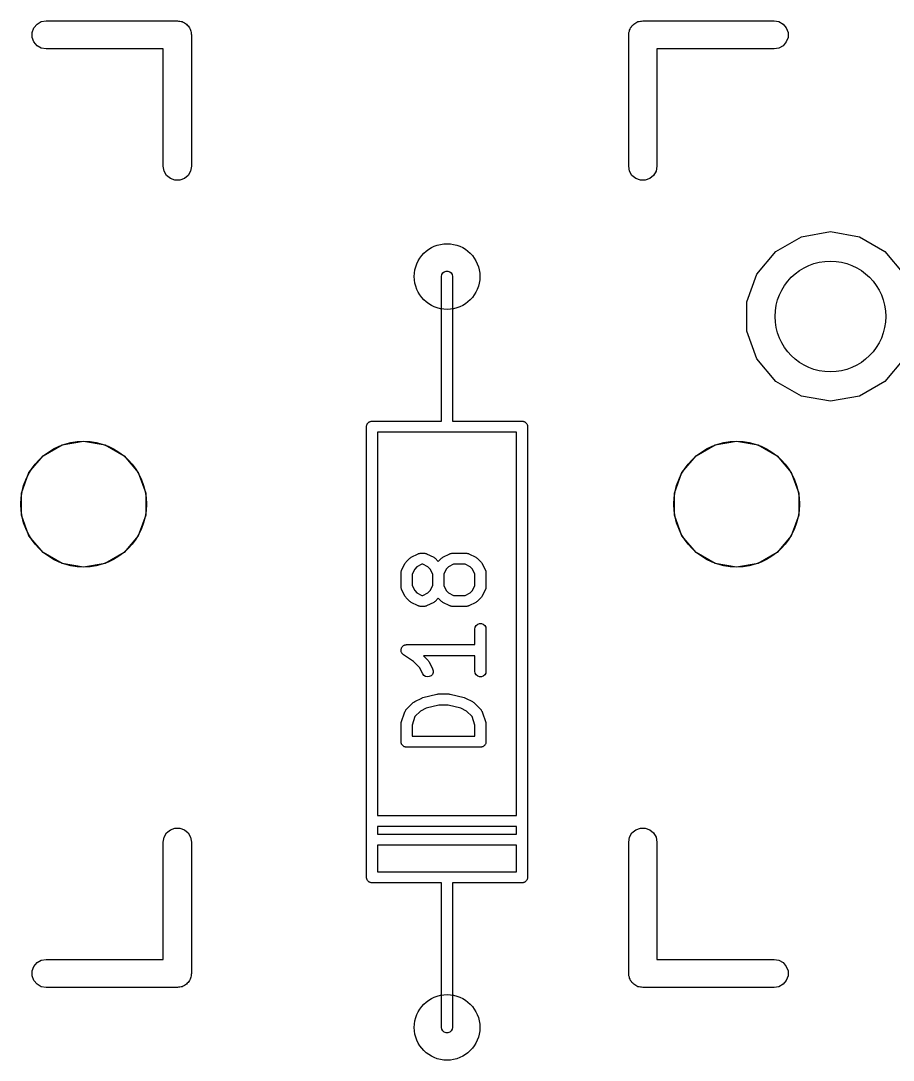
# Model space of a CAD drawing. Header units: millimetres. Extents: x 99 to 267, y 100 to 221.
# Drawn here: x 242.03 to 253.84, y 178.5 to 192.57 of the extents above; entities that cross this region are included whole.
import ezdxf

# ---------------------------------------------------------------- set-up
doc = ezdxf.new("R2010")
doc.units = ezdxf.units.MM
doc.layers.add('BLACK', color=7, linetype='Continuous')
doc.layers.add('PCB', color=4, linetype='Continuous')

# ---------------------------------------------------------------- blocks, each defined once
blk = doc.blocks.new('PCB詳細')
at = {"layer": 'BLACK'}
for p, q in [((178.384, -53.6169), (178.407, -53.5547)), ((178.407, -53.5547), (178.45, -53.5041)), ((178.45, -53.5041), (178.507, -53.471)), ((178.507, -53.471), (178.572, -53.4595)), ((178.572, -53.4595), (180.35, -53.4595)), ((180.35, -53.4595), (180.366, -53.4624)), ((180.366, -53.4624), (180.383, -53.4624)), ((180.383, -53.4624), (180.399, -53.4681)), ((180.399, -53.4681), (180.415, -53.471)), ((180.415, -53.471), (180.43, -53.4793)), ((180.43, -53.4793), (180.445, -53.485)), ((180.445, -53.485), (180.458, -53.4957)), ((180.458, -53.4957), (180.472, -53.5041)), ((180.472, -53.5041), (180.483, -53.5168)), ((180.483, -53.5168), (180.496, -53.5275)), ((180.496, -53.5275), (180.504, -53.542)), ((180.504, -53.542), (180.515, -53.5547)), ((180.515, -53.5547), (180.521, -53.5704)), ((180.521, -53.5704), (180.529, -53.5848)), ((180.529, -53.5848), (180.532, -53.6013)), ((186.468, -53.6013), (186.471, -53.5848)), ((186.471, -53.5848), (186.479, -53.5704)), ((186.479, -53.5704), (186.485, -53.5547)), ((186.485, -53.5547), (186.496, -53.542)), ((186.496, -53.542), (186.504, -53.5275)), ((186.504, -53.5275), (186.517, -53.5168)), ((186.517, -53.5168), (186.528, -53.5041)), ((186.528, -53.5041), (186.542, -53.4957)), ((186.542, -53.4957), (186.555, -53.485)), ((186.555, -53.485), (186.57, -53.4793)), ((186.57, -53.4793), (186.585, -53.471)), ((186.585, -53.471), (186.601, -53.4681)), ((186.601, -53.4681), (186.617, -53.4624)), ((186.617, -53.4624), (186.634, -53.4624)), ((186.634, -53.4624), (186.65, -53.4595)), ((186.65, -53.4595), (188.428, -53.4595)), ((188.428, -53.4595), (188.493, -53.471)), ((188.493, -53.471), (188.55, -53.5041)), ((188.55, -53.5041), (188.593, -53.5547)), ((188.593, -53.5547), (188.616, -53.6169)), ((178.384, -53.6831), (178.384, -53.6169)), ((178.407, -53.7452), (178.384, -53.6831)), ((180.532, -53.6013), (180.538, -53.6169)), ((180.538, -53.6169), (180.538, -53.6336)), ((180.538, -53.6336), (180.54, -53.65)), ((180.54, -53.65), (180.54, -55.428)), ((186.459, -53.65), (186.462, -53.6336)), ((186.459, -55.428), (186.459, -53.65)), ((186.462, -53.6169), (186.468, -53.6013)), ((186.462, -53.6336), (186.462, -53.6169)), ((188.616, -53.6831), (188.593, -53.7452)), ((188.616, -53.6169), (188.616, -53.6831)), ((178.45, -53.7959), (178.407, -53.7452)), ((178.507, -53.829), (178.45, -53.7959)), ((178.572, -53.8405), (178.507, -53.829)), ((180.159, -53.8405), (178.572, -53.8405)), ((180.159, -55.428), (180.159, -53.8405)), ((188.428, -53.8405), (186.84, -53.8405)), ((186.84, -53.8405), (186.84, -55.428)), ((188.493, -53.829), (188.428, -53.8405)), ((188.55, -53.7959), (188.493, -53.829)), ((188.593, -53.7452), (188.55, -53.7959)), ((180.171, -55.4932), (180.159, -55.428)), ((180.204, -55.5505), (180.171, -55.4932)), ((180.255, -55.593), (180.204, -55.5505)), ((180.496, -55.5505), (180.445, -55.593)), ((180.529, -55.4932), (180.496, -55.5505)), ((180.54, -55.428), (180.529, -55.4932)), ((186.471, -55.4932), (186.459, -55.428)), ((186.504, -55.5505), (186.471, -55.4932)), ((186.555, -55.593), (186.504, -55.5505)), ((186.796, -55.5505), (186.745, -55.593)), ((186.829, -55.4932), (186.796, -55.5505)), ((186.84, -55.428), (186.829, -55.4932)), ((180.317, -55.6156), (180.255, -55.593)), ((180.383, -55.6156), (180.317, -55.6156)), ((180.445, -55.593), (180.383, -55.6156)), ((186.617, -55.6156), (186.555, -55.593)), ((186.683, -55.6156), (186.617, -55.6156)), ((186.745, -55.593), (186.683, -55.6156)), ((188.452, -56.5811), (188.798, -56.3818)), ((188.798, -56.3818), (189.19, -56.3126)), ((189.19, -56.3126), (189.582, -56.3818)), ((189.582, -56.3818), (189.928, -56.5811)), ((188.196, -56.8863), (188.452, -56.5811)), ((189.928, -56.5811), (190.184, -56.8863)), ((183.925, -56.92), (183.93, -56.8943)), ((183.925, -58.19), (183.925, -56.92)), ((183.93, -56.8943), (183.943, -56.8718)), ((183.943, -56.8718), (183.963, -56.855)), ((183.963, -56.855), (183.987, -56.8461)), ((183.987, -56.8461), (184.013, -56.8461)), ((184.013, -56.8461), (184.037, -56.855)), ((184.037, -56.855), (184.057, -56.8718)), ((184.057, -56.8718), (184.07, -56.8943)), ((184.07, -56.8943), (184.075, -56.92)), ((184.075, -56.92), (184.075, -58.19)), ((188.06, -57.2608), (188.196, -56.8863)), ((188.06, -57.6592), (188.06, -57.2608)), ((188.196, -58.0337), (188.06, -57.6592)), ((188.452, -58.3389), (188.196, -58.0337)), ((190.184, -58.0337), (189.928, -58.3389)), ((183.925, -58.877), (183.925, -58.19)), ((184.075, -58.19), (184.075, -58.877)), ((188.798, -58.5382), (188.452, -58.3389)), ((189.928, -58.3389), (189.582, -58.5382)), ((189.19, -58.6074), (188.798, -58.5382)), ((189.582, -58.5382), (189.19, -58.6074)), ((182.912, -58.9328), (182.914, -58.9263)), ((182.914, -58.9263), (182.917, -58.9207)), ((182.917, -58.9207), (182.919, -58.9145)), ((182.919, -58.9145), (182.923, -58.9095)), ((182.923, -58.9095), (182.927, -58.9038)), ((182.927, -58.9038), (182.932, -58.8996)), ((182.932, -58.8996), (182.936, -58.8945)), ((182.936, -58.8945), (182.941, -58.8913)), ((182.941, -58.8913), (182.946, -58.887)), ((182.946, -58.887), (182.953, -58.8848)), ((182.953, -58.8848), (182.958, -58.8815)), ((182.958, -58.8815), (182.965, -58.8804)), ((182.965, -58.8804), (182.971, -58.8781)), ((182.971, -58.8781), (182.978, -58.8781)), ((182.978, -58.8781), (182.984, -58.877)), ((182.984, -58.877), (183.925, -58.877)), ((184.075, -58.877), (185.016, -58.877)), ((185.016, -58.877), (185.022, -58.8781)), ((185.022, -58.8781), (185.029, -58.8781)), ((185.029, -58.8781), (185.035, -58.8804)), ((185.035, -58.8804), (185.042, -58.8815)), ((185.042, -58.8815), (185.047, -58.8848)), ((185.047, -58.8848), (185.053, -58.887)), ((185.053, -58.887), (185.059, -58.8913)), ((185.059, -58.8913), (185.064, -58.8945)), ((185.064, -58.8945), (185.068, -58.8996)), ((185.068, -58.8996), (185.073, -58.9038)), ((185.073, -58.9038), (185.077, -58.9095)), ((185.077, -58.9095), (185.081, -58.9145)), ((185.081, -58.9145), (185.083, -58.9207)), ((185.083, -58.9207), (185.086, -58.9263)), ((185.086, -58.9263), (185.088, -58.9328)), ((182.909, -58.952), (182.91, -58.9455)), ((182.909, -65.048), (182.909, -58.952)), ((182.91, -58.939), (182.912, -58.9328)), ((182.91, -58.9455), (182.91, -58.939)), ((184, -59.027), (183.059, -59.027)), ((183.059, -59.027), (183.059, -64.211)), ((184.941, -59.027), (184, -59.027)), ((184.941, -64.211), (184.941, -59.027)), ((185.088, -58.9328), (185.09, -58.939)), ((185.09, -58.939), (185.09, -58.9455)), ((185.09, -58.9455), (185.091, -58.952)), ((185.091, -58.952), (185.091, -65.048)), ((178.531, -59.3457), (178.788, -59.1974)), ((178.788, -59.1974), (179.08, -59.1458)), ((179.08, -59.1458), (179.372, -59.1974)), ((179.372, -59.1974), (179.629, -59.3457)), ((187.371, -59.3457), (187.628, -59.1974)), ((187.628, -59.1974), (187.92, -59.1458)), ((187.92, -59.1458), (188.212, -59.1974)), ((188.212, -59.1974), (188.469, -59.3457)), ((178.34, -59.5729), (178.531, -59.3457)), ((179.629, -59.3457), (179.82, -59.5729)), ((187.18, -59.5729), (187.371, -59.3457)), ((188.469, -59.3457), (188.66, -59.5729)), ((178.239, -59.8517), (178.34, -59.5729)), ((179.82, -59.5729), (179.921, -59.8517)), ((187.079, -59.8517), (187.18, -59.5729)), ((188.66, -59.5729), (188.761, -59.8517)), ((178.239, -60.1483), (178.239, -59.8517)), ((179.921, -59.8517), (179.921, -60.1483)), ((187.079, -60.1483), (187.079, -59.8517)), ((188.761, -59.8517), (188.761, -60.1483)), ((178.34, -60.4271), (178.239, -60.1483)), ((179.921, -60.1483), (179.82, -60.4271)), ((187.18, -60.4271), (187.079, -60.1483)), ((188.761, -60.1483), (188.66, -60.4271)), ((178.531, -60.6543), (178.34, -60.4271)), ((179.82, -60.4271), (179.629, -60.6543)), ((187.371, -60.6543), (187.18, -60.4271)), ((188.66, -60.4271), (188.469, -60.6543)), ((178.788, -60.8026), (178.531, -60.6543)), ((179.629, -60.6543), (179.372, -60.8026)), ((183.447, -60.7803), (183.495, -60.7327)), ((183.495, -60.7327), (183.504, -60.7258)), ((183.504, -60.7258), (183.514, -60.7186)), ((183.514, -60.7186), (183.609, -60.671)), ((183.609, -60.671), (183.613, -60.6698)), ((183.613, -60.6698), (183.617, -60.6676)), ((183.617, -60.6676), (183.626, -60.6661)), ((183.626, -60.6661), (183.634, -60.6636)), ((183.634, -60.6636), (183.639, -60.6638)), ((183.639, -60.6638), (183.643, -60.6631)), ((183.643, -60.6631), (183.69, -60.6631)), ((183.69, -60.6631), (183.695, -60.6638)), ((183.695, -60.6638), (183.699, -60.6636)), ((183.699, -60.6636), (183.707, -60.6661)), ((183.707, -60.6661), (183.716, -60.6676)), ((183.716, -60.6676), (183.72, -60.6698)), ((183.72, -60.6698), (183.724, -60.671)), ((183.724, -60.671), (183.819, -60.7186)), ((183.819, -60.7186), (183.829, -60.7258)), ((183.829, -60.7258), (183.839, -60.7327)), ((183.839, -60.7327), (183.881, -60.7749)), ((183.881, -60.7749), (183.923, -60.7327)), ((183.923, -60.7327), (183.933, -60.7258)), ((183.933, -60.7258), (183.943, -60.7186)), ((183.943, -60.7186), (184.038, -60.671)), ((184.038, -60.671), (184.042, -60.6698)), ((184.042, -60.6698), (184.046, -60.6676)), ((184.046, -60.6676), (184.054, -60.6661)), ((184.054, -60.6661), (184.063, -60.6636)), ((184.063, -60.6636), (184.067, -60.6638)), ((184.067, -60.6638), (184.071, -60.6631)), ((184.071, -60.6631), (184.262, -60.6631)), ((184.262, -60.6631), (184.266, -60.6638)), ((184.266, -60.6638), (184.27, -60.6636)), ((184.27, -60.6636), (184.279, -60.6661)), ((184.279, -60.6661), (184.288, -60.6676)), ((184.288, -60.6676), (184.291, -60.6698)), ((184.291, -60.6698), (184.295, -60.671)), ((184.295, -60.671), (184.391, -60.7186)), ((184.391, -60.7186), (184.4, -60.7258)), ((184.4, -60.7258), (184.41, -60.7327)), ((184.41, -60.7327), (184.458, -60.7803)), ((187.628, -60.8026), (187.371, -60.6543)), ((188.469, -60.6543), (188.212, -60.8026)), ((179.08, -60.8541), (178.788, -60.8026)), ((179.372, -60.8026), (179.08, -60.8541)), ((183.382, -60.9029), (183.384, -60.8992)), ((183.384, -60.8992), (183.385, -60.895)), ((183.385, -60.895), (183.433, -60.7998)), ((183.433, -60.7998), (183.44, -60.7901)), ((183.44, -60.7901), (183.447, -60.7803)), ((183.562, -60.8778), (183.527, -60.9463)), ((183.592, -60.8474), (183.562, -60.8778)), ((183.661, -60.8131), (183.592, -60.8474)), ((183.673, -60.8131), (183.661, -60.8131)), ((183.741, -60.8474), (183.673, -60.8131)), ((183.772, -60.8778), (183.741, -60.8474)), ((183.806, -60.9463), (183.772, -60.8778)), ((183.99, -60.8778), (183.956, -60.9463)), ((184.021, -60.8474), (183.99, -60.8778)), ((184.089, -60.8131), (184.021, -60.8474)), ((184.244, -60.8131), (184.089, -60.8131)), ((184.313, -60.8474), (184.244, -60.8131)), ((184.343, -60.8778), (184.313, -60.8474)), ((184.377, -60.9463), (184.343, -60.8778)), ((184.458, -60.7803), (184.465, -60.7901)), ((184.465, -60.7901), (184.472, -60.7998)), ((184.472, -60.7998), (184.519, -60.895)), ((184.519, -60.895), (184.521, -60.8992)), ((184.521, -60.8992), (184.523, -60.9029)), ((187.92, -60.8541), (187.628, -60.8026)), ((188.212, -60.8026), (187.92, -60.8541)), ((183.377, -60.9286), (183.378, -60.9243)), ((183.377, -61.119), (183.377, -60.9286)), ((183.378, -60.92), (183.38, -60.9116)), ((183.378, -60.9243), (183.378, -60.92)), ((183.38, -60.9116), (183.382, -60.9029)), ((183.527, -60.9463), (183.527, -61.1013)), ((183.806, -61.1013), (183.806, -60.9463)), ((183.956, -60.9463), (183.956, -61.1013)), ((184.377, -61.1013), (184.377, -60.9463)), ((184.523, -60.9029), (184.524, -60.9116)), ((184.524, -60.9116), (184.527, -60.92)), ((184.527, -60.92), (184.527, -60.9243)), ((184.527, -60.9243), (184.527, -60.9286)), ((184.527, -60.9286), (184.527, -61.119)), ((183.378, -61.1233), (183.377, -61.119)), ((183.378, -61.1276), (183.378, -61.1233)), ((183.38, -61.136), (183.378, -61.1276)), ((183.382, -61.1447), (183.38, -61.136)), ((183.384, -61.1484), (183.382, -61.1447)), ((183.385, -61.1526), (183.384, -61.1484)), ((183.433, -61.2478), (183.385, -61.1526)), ((183.527, -61.1013), (183.562, -61.1699)), ((183.562, -61.1699), (183.592, -61.2003)), ((183.741, -61.2003), (183.772, -61.1699)), ((183.772, -61.1699), (183.806, -61.1013)), ((183.956, -61.1013), (183.99, -61.1699)), ((183.99, -61.1699), (184.021, -61.2003)), ((184.313, -61.2003), (184.343, -61.1699)), ((184.343, -61.1699), (184.377, -61.1013)), ((184.519, -61.1526), (184.472, -61.2478)), ((184.521, -61.1484), (184.519, -61.1526)), ((184.523, -61.1447), (184.521, -61.1484)), ((184.524, -61.136), (184.523, -61.1447)), ((184.527, -61.1276), (184.524, -61.136)), ((184.527, -61.119), (184.527, -61.1233)), ((184.527, -61.1233), (184.527, -61.1276)), ((183.44, -61.2575), (183.433, -61.2478)), ((183.447, -61.2673), (183.44, -61.2575)), ((183.495, -61.3149), (183.447, -61.2673)), ((183.504, -61.3218), (183.495, -61.3149)), ((183.514, -61.329), (183.504, -61.3218)), ((183.592, -61.2003), (183.661, -61.2345)), ((183.661, -61.2345), (183.673, -61.2345)), ((183.673, -61.2345), (183.741, -61.2003)), ((183.829, -61.3218), (183.819, -61.329)), ((183.839, -61.3149), (183.829, -61.3218)), ((183.881, -61.2727), (183.839, -61.3149)), ((183.923, -61.3149), (183.881, -61.2727)), ((183.933, -61.3218), (183.923, -61.3149)), ((183.943, -61.329), (183.933, -61.3218)), ((184.021, -61.2003), (184.089, -61.2345)), ((184.089, -61.2345), (184.244, -61.2345)), ((184.244, -61.2345), (184.313, -61.2003)), ((184.4, -61.3218), (184.391, -61.329)), ((184.41, -61.3149), (184.4, -61.3218)), ((184.458, -61.2673), (184.41, -61.3149)), ((184.465, -61.2575), (184.458, -61.2673)), ((184.472, -61.2478), (184.465, -61.2575)), ((183.609, -61.3766), (183.514, -61.329)), ((183.613, -61.3778), (183.609, -61.3766)), ((183.617, -61.38), (183.613, -61.3778)), ((183.626, -61.3815), (183.617, -61.38)), ((183.634, -61.384), (183.626, -61.3815)), ((183.639, -61.3838), (183.634, -61.384)), ((183.643, -61.3845), (183.639, -61.3838)), ((183.69, -61.3845), (183.643, -61.3845)), ((183.695, -61.3838), (183.69, -61.3845)), ((183.699, -61.384), (183.695, -61.3838)), ((183.707, -61.3815), (183.699, -61.384)), ((183.716, -61.38), (183.707, -61.3815)), ((183.72, -61.3778), (183.716, -61.38)), ((183.724, -61.3766), (183.72, -61.3778)), ((183.819, -61.329), (183.724, -61.3766)), ((184.038, -61.3766), (183.943, -61.329)), ((184.042, -61.3778), (184.038, -61.3766)), ((184.046, -61.38), (184.042, -61.3778)), ((184.054, -61.3815), (184.046, -61.38)), ((184.063, -61.384), (184.054, -61.3815)), ((184.067, -61.3838), (184.063, -61.384)), ((184.071, -61.3845), (184.067, -61.3838)), ((184.262, -61.3845), (184.071, -61.3845)), ((184.266, -61.3838), (184.262, -61.3845)), ((184.27, -61.384), (184.266, -61.3838)), ((184.279, -61.3815), (184.27, -61.384)), ((184.288, -61.38), (184.279, -61.3815)), ((184.291, -61.3778), (184.288, -61.38)), ((184.295, -61.3766), (184.291, -61.3778)), ((184.391, -61.329), (184.295, -61.3766)), ((184.377, -61.6905), (184.382, -61.6648)), ((184.377, -61.9012), (184.377, -61.6905)), ((184.382, -61.6648), (184.395, -61.6423)), ((184.395, -61.6423), (184.415, -61.6255)), ((184.415, -61.6255), (184.439, -61.6166)), ((184.439, -61.6166), (184.465, -61.6166)), ((184.465, -61.6166), (184.49, -61.6255)), ((184.49, -61.6255), (184.51, -61.6423)), ((184.51, -61.6423), (184.523, -61.6648)), ((184.523, -61.6648), (184.527, -61.6905)), ((184.527, -61.6905), (184.527, -62.2619)), ((183.378, -61.9714), (183.379, -61.9673)), ((183.379, -61.9803), (183.378, -61.9714)), ((183.379, -61.9632), (183.382, -61.9548)), ((183.379, -61.9673), (183.379, -61.9632)), ((183.379, -61.9892), (183.379, -61.9803)), ((183.38, -61.9931), (183.379, -61.9892)), ((183.38, -61.9973), (183.38, -61.9931)), ((183.384, -62.0053), (183.38, -61.9973)), ((183.382, -61.9548), (183.384, -61.9461)), ((183.384, -61.9461), (183.386, -61.9426)), ((183.387, -62.0137), (183.384, -62.0053)), ((183.386, -61.9426), (183.387, -61.9387)), ((183.387, -61.9387), (183.393, -61.9318)), ((183.39, -62.0169), (183.387, -62.0137)), ((183.392, -62.0206), (183.39, -62.0169)), ((183.398, -62.0268), (183.392, -62.0206)), ((183.393, -61.9318), (183.398, -61.9244)), ((183.398, -61.9244), (183.402, -61.9219)), ((183.402, -61.9219), (183.404, -61.9187)), ((183.404, -61.9187), (183.412, -61.9143)), ((183.412, -61.9143), (183.419, -61.909)), ((183.419, -61.909), (183.423, -61.9078)), ((183.423, -61.9078), (183.427, -61.9057)), ((183.427, -61.9057), (183.436, -61.9042)), ((183.436, -61.9042), (183.444, -61.9016)), ((183.444, -61.9016), (183.448, -61.9019)), ((183.448, -61.9019), (183.452, -61.9012)), ((183.452, -61.9012), (184.377, -61.9012)), ((183.404, -62.0336), (183.398, -62.0268)), ((183.408, -62.0357), (183.404, -62.0336)), ((183.411, -62.0386), (183.408, -62.0357)), ((183.547, -62.1297), (183.411, -62.0386)), ((183.629, -62.2111), (183.547, -62.1297)), ((184.377, -62.0512), (183.681, -62.0512)), ((183.681, -62.0512), (183.744, -62.1136)), ((183.744, -62.1136), (183.75, -62.1235)), ((183.75, -62.1235), (183.758, -62.1331)), ((183.758, -62.1331), (183.805, -62.2284)), ((184.377, -62.2619), (184.377, -62.0512)), ((183.671, -62.2954), (183.629, -62.2111)), ((183.687, -62.3164), (183.671, -62.2954)), ((183.801, -62.3032), (183.783, -62.3221)), ((183.811, -62.2793), (183.801, -62.3032)), ((183.805, -62.2284), (183.813, -62.2533)), ((183.813, -62.2533), (183.811, -62.2793)), ((184.382, -62.2876), (184.377, -62.2619)), ((184.395, -62.3101), (184.382, -62.2876)), ((184.523, -62.2876), (184.51, -62.3101)), ((184.527, -62.2619), (184.523, -62.2876)), ((183.708, -62.3307), (183.687, -62.3164)), ((183.734, -62.3368), (183.708, -62.3307)), ((183.759, -62.3338), (183.734, -62.3368)), ((183.783, -62.3221), (183.759, -62.3338)), ((184.415, -62.3269), (184.395, -62.3101)), ((184.439, -62.3358), (184.415, -62.3269)), ((184.465, -62.3358), (184.439, -62.3358)), ((184.49, -62.3269), (184.465, -62.3358)), ((184.51, -62.3101), (184.49, -62.3269)), ((183.672, -62.6177), (183.863, -62.5701)), ((183.863, -62.5701), (183.872, -62.5694)), ((183.872, -62.5694), (183.881, -62.5679)), ((183.881, -62.5679), (184.024, -62.5679)), ((184.024, -62.5679), (184.033, -62.5694)), ((184.033, -62.5694), (184.042, -62.5701)), ((184.042, -62.5701), (184.232, -62.6177)), ((183.447, -62.7803), (183.542, -62.6851)), ((183.542, -62.6851), (183.552, -62.6782)), ((183.552, -62.6782), (183.562, -62.671)), ((183.562, -62.671), (183.657, -62.6234)), ((183.657, -62.6234), (183.665, -62.6211)), ((183.665, -62.6211), (183.672, -62.6177)), ((183.89, -62.7179), (183.717, -62.7612)), ((184.015, -62.7179), (183.89, -62.7179)), ((184.188, -62.7612), (184.015, -62.7179)), ((184.232, -62.6177), (184.24, -62.6211)), ((184.24, -62.6211), (184.248, -62.6234)), ((184.248, -62.6234), (184.343, -62.671)), ((184.343, -62.671), (184.353, -62.6782)), ((184.353, -62.6782), (184.363, -62.6851)), ((184.363, -62.6851), (184.458, -62.7803)), ((183.381, -62.9525), (183.429, -62.8096)), ((183.429, -62.8096), (183.431, -62.8058)), ((183.431, -62.8058), (183.432, -62.8016)), ((183.432, -62.8016), (183.437, -62.7944)), ((183.437, -62.7944), (183.441, -62.7867)), ((183.441, -62.7867), (183.444, -62.7838)), ((183.444, -62.7838), (183.447, -62.7803)), ((183.64, -62.7997), (183.566, -62.8738)), ((183.717, -62.7612), (183.64, -62.7997)), ((184.265, -62.7997), (184.188, -62.7612)), ((184.339, -62.8738), (184.265, -62.7997)), ((184.458, -62.7803), (184.46, -62.7838)), ((184.46, -62.7838), (184.464, -62.7867)), ((184.464, -62.7867), (184.468, -62.7944)), ((184.468, -62.7944), (184.473, -62.8016)), ((184.473, -62.8016), (184.474, -62.8058)), ((184.474, -62.8058), (184.476, -62.8096)), ((184.476, -62.8096), (184.524, -62.9525)), ((183.377, -62.9762), (183.379, -62.9643)), ((183.377, -63.2143), (183.377, -62.9762)), ((183.379, -62.9643), (183.381, -62.9525)), ((183.566, -62.8738), (183.527, -62.9884)), ((183.527, -62.9884), (183.527, -63.1393)), ((184.377, -62.9884), (184.339, -62.8738)), ((184.377, -63.1393), (184.377, -62.9884)), ((184.524, -62.9525), (184.525, -62.9643)), ((184.525, -62.9643), (184.527, -62.9762)), ((184.527, -62.9762), (184.527, -63.2143)), ((183.527, -63.1393), (184.377, -63.1393)), ((183.379, -63.2207), (183.377, -63.2143)), ((183.379, -63.2273), (183.379, -63.2207)), ((183.381, -63.2335), (183.379, -63.2273)), ((183.382, -63.2399), (183.381, -63.2335)), ((183.385, -63.2456), (183.382, -63.2399)), ((183.387, -63.2518), (183.385, -63.2456)), ((183.392, -63.2568), (183.387, -63.2518)), ((183.395, -63.2625), (183.392, -63.2568)), ((183.4, -63.2667), (183.395, -63.2625)), ((183.404, -63.2717), (183.4, -63.2667)), ((183.41, -63.275), (183.404, -63.2717)), ((183.415, -63.2792), (183.41, -63.275)), ((183.421, -63.2815), (183.415, -63.2792)), ((183.427, -63.2848), (183.421, -63.2815)), ((183.433, -63.2859), (183.427, -63.2848)), ((183.439, -63.2881), (183.433, -63.2859)), ((183.446, -63.2881), (183.439, -63.2881)), ((183.452, -63.2893), (183.446, -63.2881)), ((184.452, -63.2893), (183.452, -63.2893)), ((184.459, -63.2881), (184.452, -63.2893)), ((184.465, -63.2881), (184.459, -63.2881)), ((184.472, -63.2859), (184.465, -63.2881)), ((184.478, -63.2848), (184.472, -63.2859)), ((184.484, -63.2815), (184.478, -63.2848)), ((184.49, -63.2792), (184.484, -63.2815)), ((184.495, -63.275), (184.49, -63.2792)), ((184.501, -63.2717), (184.495, -63.275)), ((184.505, -63.2667), (184.501, -63.2717)), ((184.51, -63.2625), (184.505, -63.2667)), ((184.513, -63.2568), (184.51, -63.2625)), ((184.517, -63.2518), (184.513, -63.2568)), ((184.52, -63.2456), (184.517, -63.2518)), ((184.523, -63.2399), (184.52, -63.2456)), ((184.524, -63.2335), (184.523, -63.2399)), ((184.526, -63.2273), (184.524, -63.2335)), ((184.527, -63.2143), (184.526, -63.2207)), ((184.526, -63.2207), (184.526, -63.2273)), ((183.059, -64.211), (184.941, -64.211)), ((180.204, -64.4495), (180.255, -64.407)), ((180.255, -64.407), (180.317, -64.3844)), ((180.317, -64.3844), (180.383, -64.3844)), ((180.383, -64.3844), (180.445, -64.407)), ((180.445, -64.407), (180.496, -64.4495)), ((183.059, -64.361), (183.059, -64.465)), ((184.941, -64.361), (183.059, -64.361)), ((184.941, -64.465), (184.941, -64.361)), ((186.504, -64.4495), (186.555, -64.407)), ((186.555, -64.407), (186.617, -64.3844)), ((186.617, -64.3844), (186.683, -64.3844)), ((186.683, -64.3844), (186.745, -64.407)), ((186.745, -64.407), (186.796, -64.4495)), ((180.159, -64.572), (180.171, -64.5068)), ((180.171, -64.5068), (180.204, -64.4495)), ((180.496, -64.4495), (180.529, -64.5068)), ((180.529, -64.5068), (180.54, -64.572)), ((183.059, -64.465), (184.941, -64.465)), ((186.459, -64.572), (186.471, -64.5068)), ((186.471, -64.5068), (186.504, -64.4495)), ((186.796, -64.4495), (186.829, -64.5068)), ((186.829, -64.5068), (186.84, -64.572)), ((180.159, -66.1595), (180.159, -64.572)), ((180.54, -64.572), (180.54, -66.35)), ((184.941, -64.615), (183.059, -64.615)), ((183.059, -64.615), (183.059, -64.973)), ((184.941, -64.973), (184.941, -64.615)), ((186.459, -66.35), (186.459, -64.572)), ((186.84, -64.572), (186.84, -66.1595)), ((183.059, -64.973), (184, -64.973)), ((184, -64.973), (184.941, -64.973)), ((182.91, -65.0545), (182.909, -65.048)), ((182.91, -65.061), (182.91, -65.0545)), ((182.912, -65.0672), (182.91, -65.061)), ((182.914, -65.0737), (182.912, -65.0672)), ((182.917, -65.0793), (182.914, -65.0737)), ((182.919, -65.0855), (182.917, -65.0793)), ((182.923, -65.0905), (182.919, -65.0855)), ((182.927, -65.0962), (182.923, -65.0905)), ((182.932, -65.1004), (182.927, -65.0962)), ((182.936, -65.1055), (182.932, -65.1004)), ((182.941, -65.1087), (182.936, -65.1055)), ((182.946, -65.113), (182.941, -65.1087)), ((182.953, -65.1152), (182.946, -65.113)), ((182.958, -65.1185), (182.953, -65.1152)), ((182.965, -65.1196), (182.958, -65.1185)), ((182.971, -65.1219), (182.965, -65.1196)), ((185.035, -65.1196), (185.029, -65.1219)), ((185.042, -65.1185), (185.035, -65.1196)), ((185.047, -65.1152), (185.042, -65.1185)), ((185.053, -65.113), (185.047, -65.1152)), ((185.059, -65.1087), (185.053, -65.113)), ((185.064, -65.1055), (185.059, -65.1087)), ((185.068, -65.1004), (185.064, -65.1055)), ((185.073, -65.0962), (185.068, -65.1004)), ((185.077, -65.0905), (185.073, -65.0962)), ((185.081, -65.0855), (185.077, -65.0905)), ((185.083, -65.0793), (185.081, -65.0855)), ((185.086, -65.0737), (185.083, -65.0793)), ((185.088, -65.0672), (185.086, -65.0737)), ((185.09, -65.061), (185.088, -65.0672)), ((185.091, -65.048), (185.09, -65.0545)), ((185.09, -65.0545), (185.09, -65.061)), ((182.978, -65.1219), (182.971, -65.1219)), ((182.984, -65.123), (182.978, -65.1219)), ((183.925, -65.123), (182.984, -65.123)), ((183.925, -65.81), (183.925, -65.123)), ((185.016, -65.123), (184.075, -65.123)), ((184.075, -65.123), (184.075, -65.81)), ((185.022, -65.1219), (185.016, -65.123)), ((185.029, -65.1219), (185.022, -65.1219)), ((183.925, -67.08), (183.925, -65.81)), ((184.075, -65.81), (184.075, -67.08)), ((178.407, -66.2548), (178.45, -66.2041)), ((178.45, -66.2041), (178.507, -66.171)), ((178.507, -66.171), (178.572, -66.1595)), ((178.572, -66.1595), (180.159, -66.1595)), ((186.84, -66.1595), (188.428, -66.1595)), ((188.428, -66.1595), (188.493, -66.171)), ((188.493, -66.171), (188.55, -66.2041)), ((188.55, -66.2041), (188.593, -66.2548)), ((178.384, -66.3169), (178.407, -66.2548)), ((178.384, -66.3831), (178.384, -66.3169)), ((178.407, -66.4453), (178.384, -66.3831)), ((180.538, -66.3831), (180.532, -66.3987)), ((180.54, -66.35), (180.538, -66.3664)), ((180.538, -66.3664), (180.538, -66.3831)), ((186.462, -66.3664), (186.459, -66.35)), ((186.462, -66.3831), (186.462, -66.3664)), ((186.468, -66.3987), (186.462, -66.3831)), ((188.593, -66.2548), (188.616, -66.3169)), ((188.616, -66.3831), (188.593, -66.4453)), ((188.616, -66.3169), (188.616, -66.3831)), ((178.45, -66.4959), (178.407, -66.4453)), ((178.507, -66.529), (178.45, -66.4959)), ((180.43, -66.5207), (180.415, -66.529)), ((180.445, -66.515), (180.43, -66.5207)), ((180.458, -66.5043), (180.445, -66.515)), ((180.472, -66.4959), (180.458, -66.5043)), ((180.483, -66.4832), (180.472, -66.4959)), ((180.496, -66.4725), (180.483, -66.4832)), ((180.504, -66.458), (180.496, -66.4725)), ((180.515, -66.4453), (180.504, -66.458)), ((180.521, -66.4296), (180.515, -66.4453)), ((180.529, -66.4152), (180.521, -66.4296)), ((180.532, -66.3987), (180.529, -66.4152)), ((186.471, -66.4152), (186.468, -66.3987)), ((186.479, -66.4296), (186.471, -66.4152)), ((186.485, -66.4453), (186.479, -66.4296)), ((186.496, -66.458), (186.485, -66.4453)), ((186.504, -66.4725), (186.496, -66.458)), ((186.517, -66.4832), (186.504, -66.4725)), ((186.528, -66.4959), (186.517, -66.4832)), ((186.542, -66.5043), (186.528, -66.4959)), ((186.555, -66.515), (186.542, -66.5043)), ((186.57, -66.5207), (186.555, -66.515)), ((186.585, -66.529), (186.57, -66.5207)), ((188.55, -66.4959), (188.493, -66.529)), ((188.593, -66.4453), (188.55, -66.4959)), ((178.572, -66.5405), (178.507, -66.529)), ((180.35, -66.5405), (178.572, -66.5405)), ((180.366, -66.5376), (180.35, -66.5405)), ((180.383, -66.5376), (180.366, -66.5376)), ((180.399, -66.5319), (180.383, -66.5376)), ((180.415, -66.529), (180.399, -66.5319)), ((186.601, -66.5319), (186.585, -66.529)), ((186.617, -66.5376), (186.601, -66.5319)), ((186.634, -66.5376), (186.617, -66.5376)), ((186.65, -66.5405), (186.634, -66.5376)), ((188.428, -66.5405), (186.65, -66.5405)), ((188.493, -66.529), (188.428, -66.5405)), ((183.93, -67.1057), (183.925, -67.08)), ((184.075, -67.08), (184.07, -67.1057)), ((183.943, -67.1282), (183.93, -67.1057)), ((183.963, -67.145), (183.943, -67.1282)), ((183.987, -67.1539), (183.963, -67.145)), ((184.013, -67.1539), (183.987, -67.1539)), ((184.037, -67.145), (184.013, -67.1539)), ((184.057, -67.1282), (184.037, -67.145)), ((184.07, -67.1057), (184.057, -67.1282))]:
    blk.add_line(p, q, dxfattribs=at)
for centre, radius in [((184, -56.92), 0.4445), ((189.19, -57.46), 0.7493), ((179.08, -60), 0.8509), ((187.92, -60), 0.8509), ((184, -67.08), 0.4445)]:
    blk.add_circle(centre, radius, dxfattribs=at)

msp = doc.modelspace()

# ---------------------------------------------------------------- block references
at = {"layer": 'PCB'}
msp.add_blockref('PCB詳細', (63.803, 246.025), dxfattribs=at)

doc.saveas('drawing.dxf')
